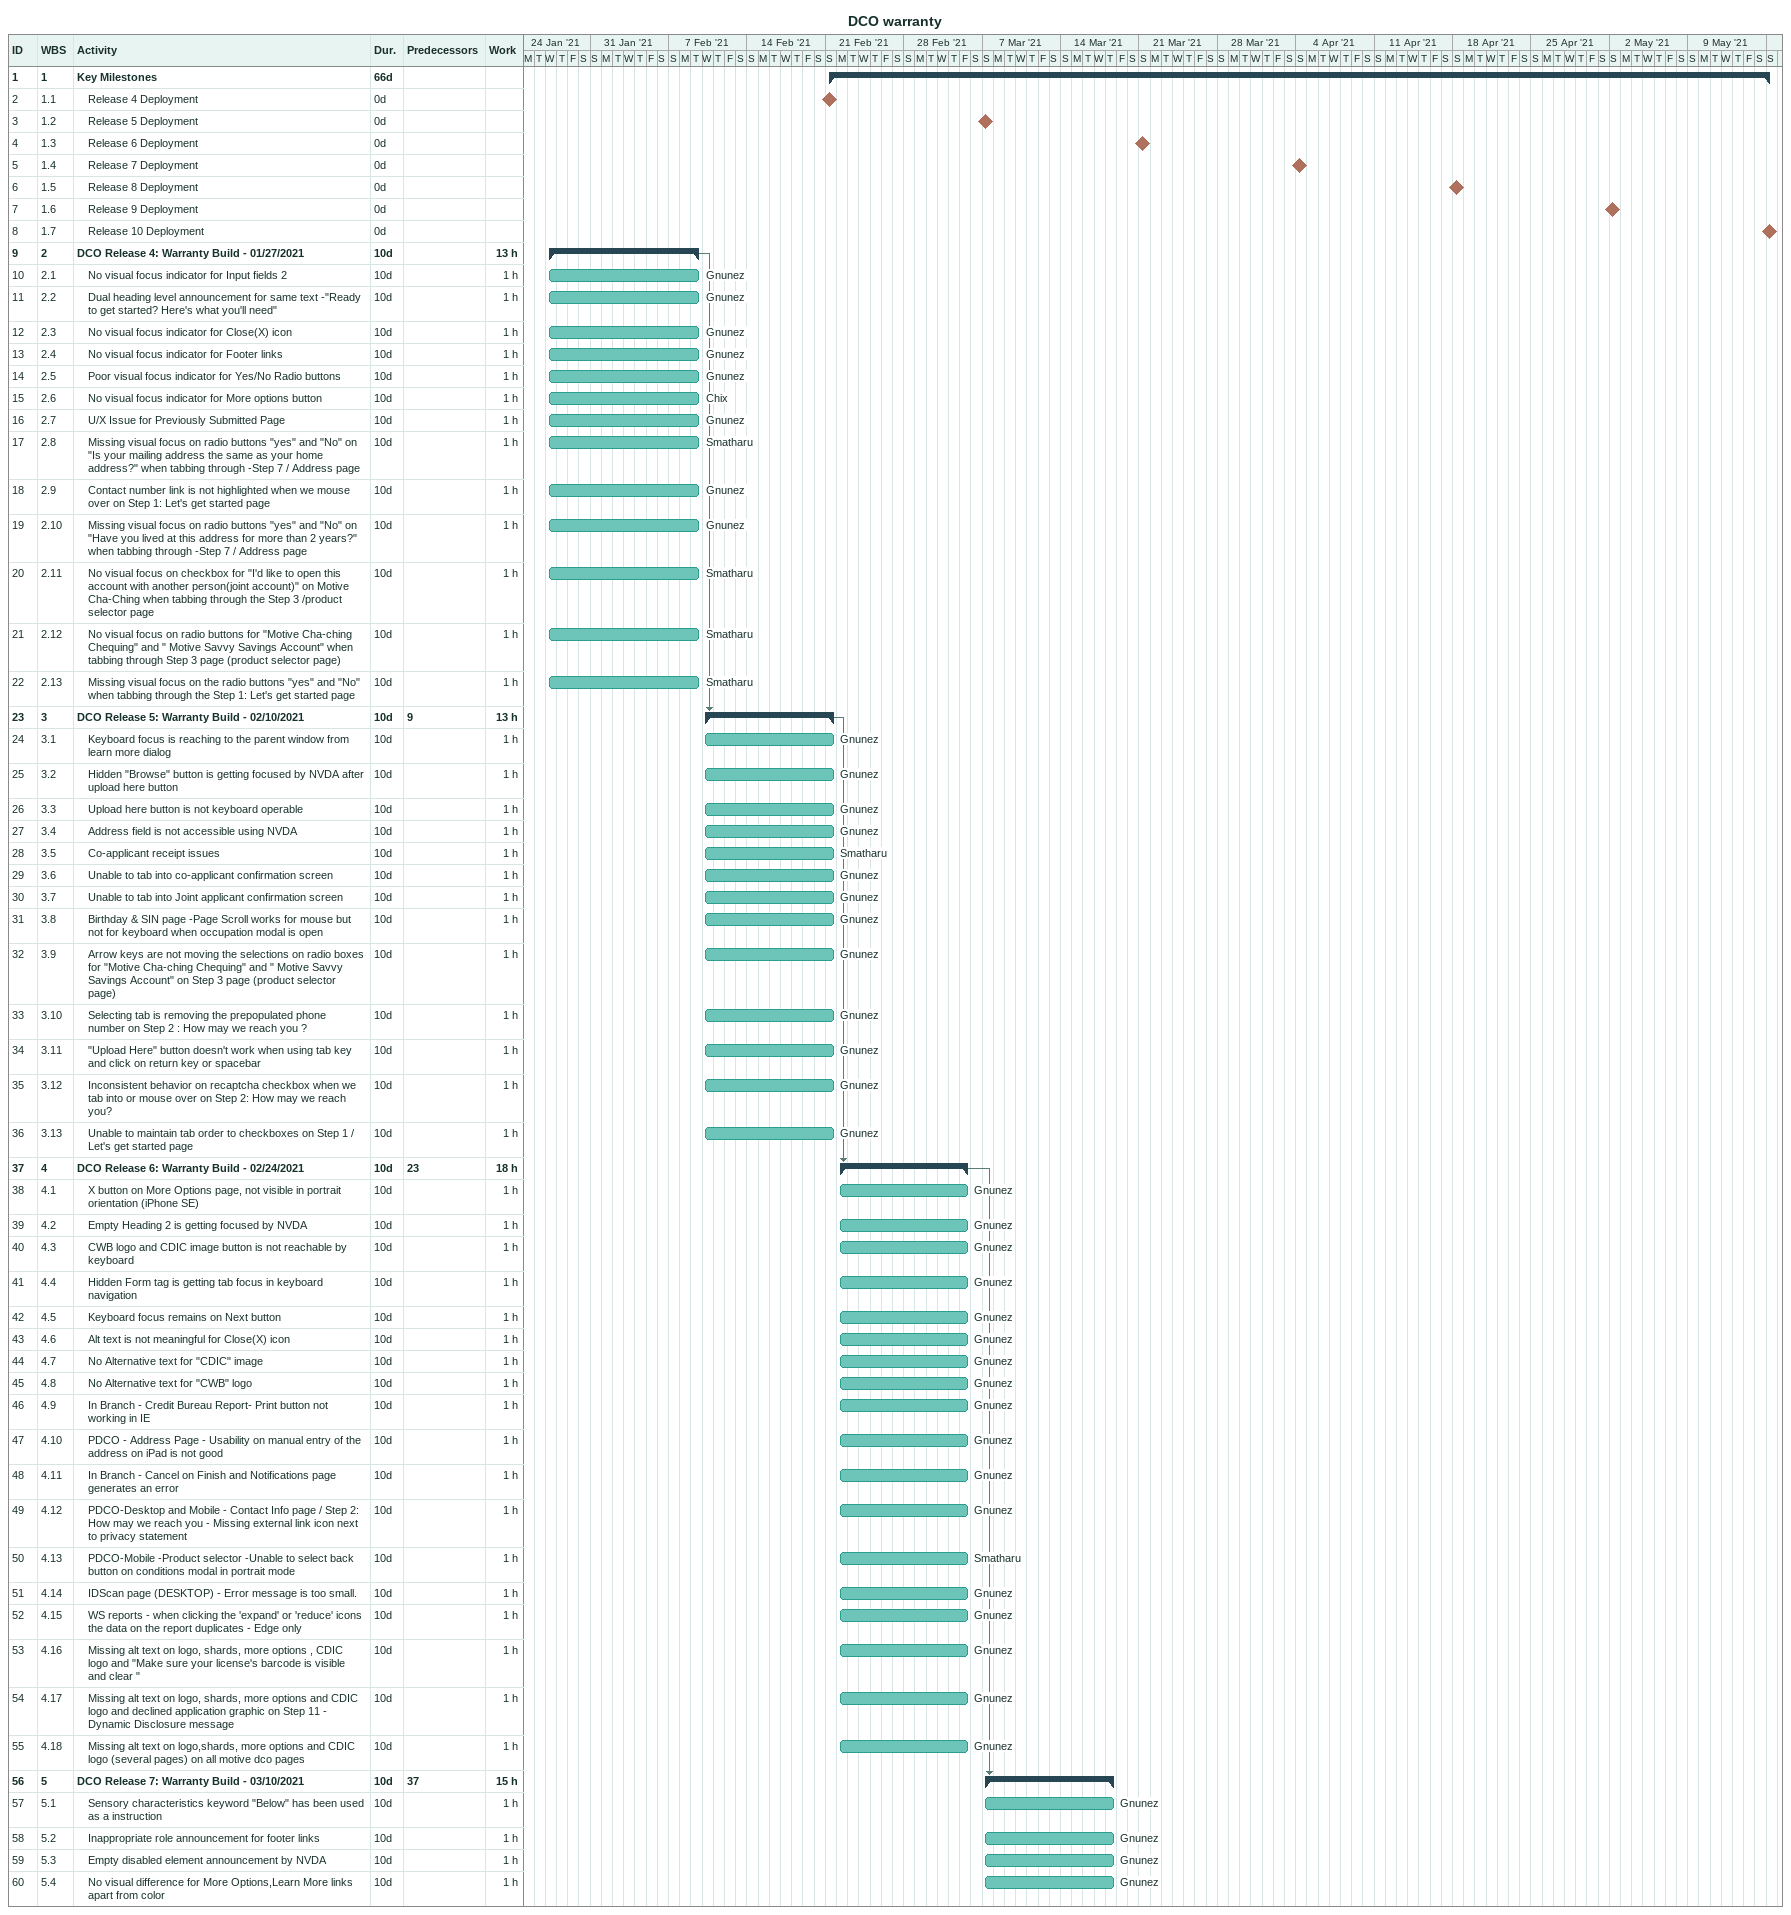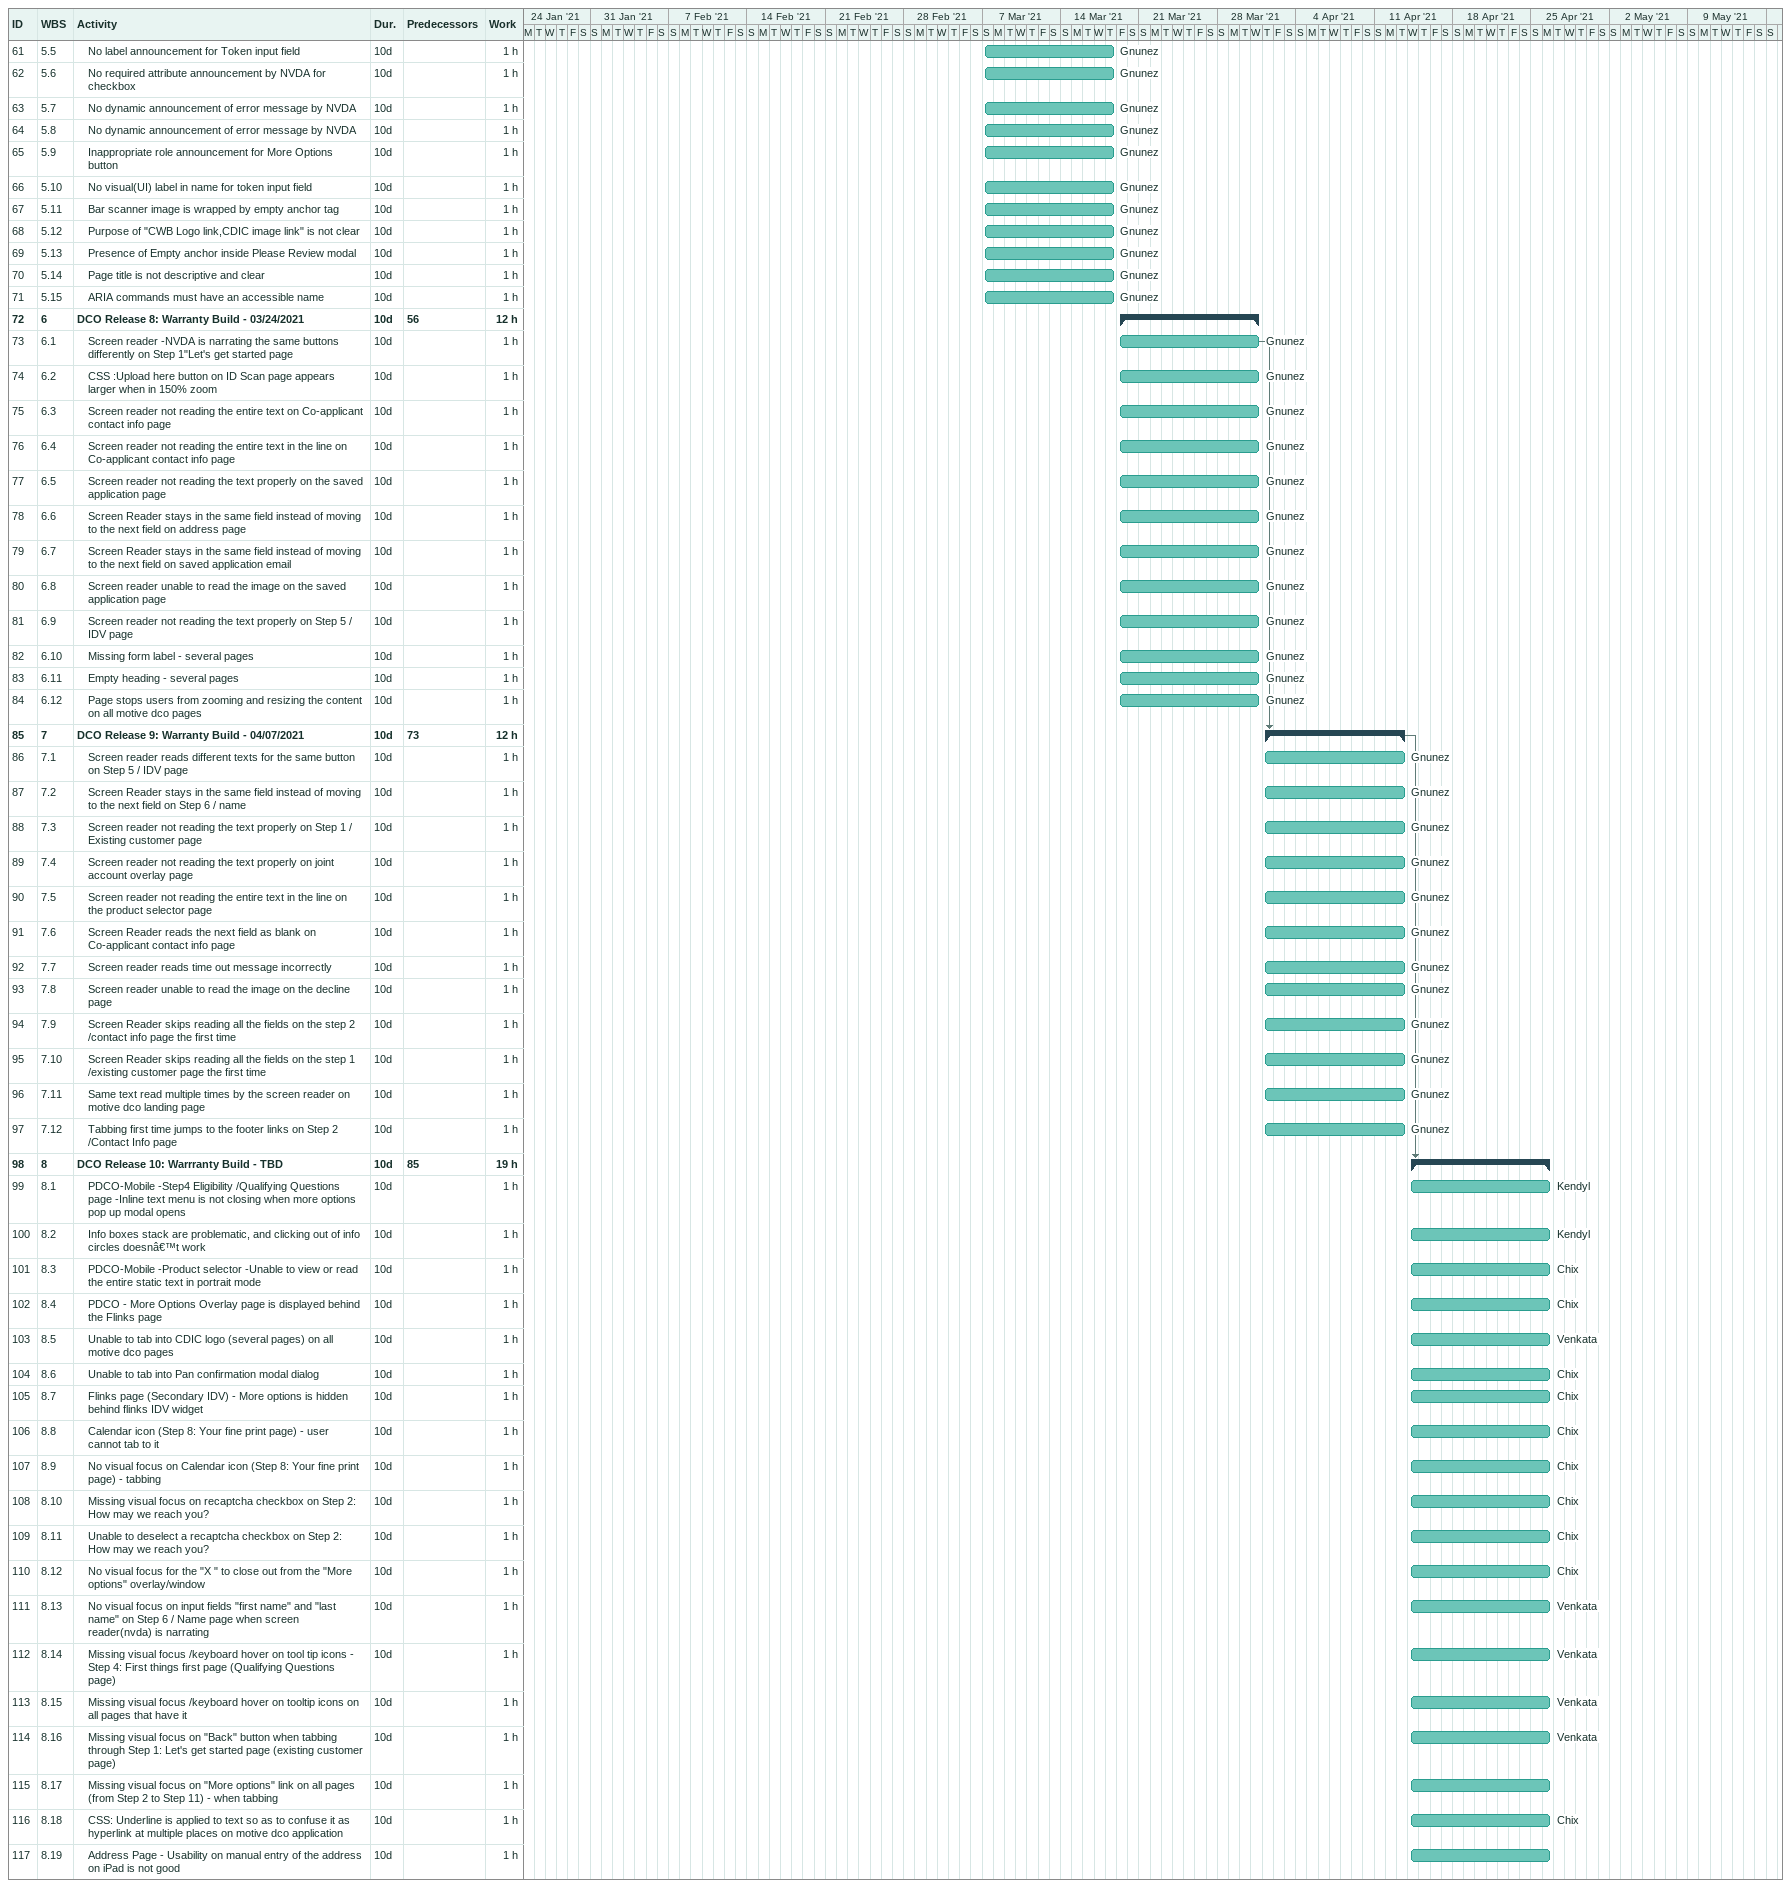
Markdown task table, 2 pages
DCO warranty

| ID | WBS | Task | Duration | Start | Finish | Predecessors | Resources | Work (h) |
|---|---|---|---|---|---|---|---|---|
| 1 | 1 | **Key Milestones** | 66d | 2021-02-21 | 2021-05-16 |  |  |  |
| 2 | 1.1 | Release 4 Deployment | 0d | 2021-02-21 | 2021-02-21 |  |  |  |
| 3 | 1.2 | Release 5 Deployment | 0d | 2021-03-07 | 2021-03-07 |  |  |  |
| 4 | 1.3 | Release 6 Deployment | 0d | 2021-03-21 | 2021-03-21 |  |  |  |
| 5 | 1.4 | Release 7 Deployment | 0d | 2021-04-04 | 2021-04-04 |  |  |  |
| 6 | 1.5 | Release 8 Deployment | 0d | 2021-04-18 | 2021-04-18 |  |  |  |
| 7 | 1.6 | Release 9 Deployment | 0d | 2021-05-02 | 2021-05-02 |  |  |  |
| 8 | 1.7 | Release 10 Deployment | 0d | 2021-05-16 | 2021-05-16 |  |  |  |
| 9 | 2 | **DCO Release 4: Warranty Build - 01/27/2021** | 10d | 2021-01-27 | 2021-02-09 |  |  | 13 |
| 10 | 2.1 | No visual focus indicator for Input fields 2 | 10d | 2021-01-27 | 2021-02-09 |  | Gnunez | 1 |
| 11 | 2.2 | Dual heading level announcement for same text -"Ready to get started? Here's what you'll need" | 10d | 2021-01-27 | 2021-02-09 |  | Gnunez | 1 |
| 12 | 2.3 | No visual focus indicator for Close(X) icon | 10d | 2021-01-27 | 2021-02-09 |  | Gnunez | 1 |
| 13 | 2.4 | No visual focus indicator for Footer links | 10d | 2021-01-27 | 2021-02-09 |  | Gnunez | 1 |
| 14 | 2.5 | Poor visual focus indicator for Yes/No Radio buttons | 10d | 2021-01-27 | 2021-02-09 |  | Gnunez | 1 |
| 15 | 2.6 | No visual focus indicator for More options button | 10d | 2021-01-27 | 2021-02-09 |  | Chix | 1 |
| 16 | 2.7 | U/X Issue for Previously Submitted Page | 10d | 2021-01-27 | 2021-02-09 |  | Gnunez | 1 |
| 17 | 2.8 | Missing visual focus on radio buttons "yes" and "No" on "Is your mailing address the same as your home address?" when tabbing through -Step 7 / Address page | 10d | 2021-01-27 | 2021-02-09 |  | Smatharu | 1 |
| 18 | 2.9 | Contact number link is not highlighted when we mouse over on Step 1: Let's get started page | 10d | 2021-01-27 | 2021-02-09 |  | Gnunez | 1 |
| 19 | 2.10 | Missing visual focus on radio buttons "yes" and "No" on "Have you lived at this address for more than 2 years?" when tabbing through -Step 7 / Address page | 10d | 2021-01-27 | 2021-02-09 |  | Gnunez | 1 |
| 20 | 2.11 | No visual focus on checkbox for "I'd like to open this account with another person(joint account)" on Motive Cha-Ching when tabbing through the Step 3 /product selector page | 10d | 2021-01-27 | 2021-02-09 |  | Smatharu | 1 |
| 21 | 2.12 | No visual focus on radio buttons for "Motive Cha-ching Chequing" and " Motive Savvy Savings Account" when tabbing through Step 3 page (product selector page) | 10d | 2021-01-27 | 2021-02-09 |  | Smatharu | 1 |
| 22 | 2.13 | Missing visual focus on the radio buttons "yes" and "No" when tabbing through the Step 1: Let's get started page | 10d | 2021-01-27 | 2021-02-09 |  | Smatharu | 1 |
| 23 | 3 | **DCO Release 5: Warranty Build - 02/10/2021** | 10d | 2021-02-10 | 2021-02-21 | 9 |  | 13 |
| 24 | 3.1 | Keyboard focus is reaching to the parent window from learn more dialog | 10d | 2021-02-10 | 2021-02-21 |  | Gnunez | 1 |
| 25 | 3.2 | Hidden "Browse" button is getting focused by NVDA after upload here button | 10d | 2021-02-10 | 2021-02-21 |  | Gnunez | 1 |
| 26 | 3.3 | Upload here button is not keyboard operable | 10d | 2021-02-10 | 2021-02-21 |  | Gnunez | 1 |
| 27 | 3.4 | Address field is not accessible using NVDA | 10d | 2021-02-10 | 2021-02-21 |  | Gnunez | 1 |
| 28 | 3.5 | Co-applicant receipt issues | 10d | 2021-02-10 | 2021-02-21 |  | Smatharu | 1 |
| 29 | 3.6 | Unable to tab into co-applicant confirmation screen | 10d | 2021-02-10 | 2021-02-21 |  | Gnunez | 1 |
| 30 | 3.7 | Unable to tab into Joint applicant confirmation screen | 10d | 2021-02-10 | 2021-02-21 |  | Gnunez | 1 |
| 31 | 3.8 | Birthday & SIN page -Page Scroll works for mouse but not for keyboard when occupation modal is open | 10d | 2021-02-10 | 2021-02-21 |  | Gnunez | 1 |
| 32 | 3.9 | Arrow keys are not moving the selections on radio boxes for "Motive Cha-ching Chequing" and " Motive Savvy Savings Account" on Step 3 page (product selector page) | 10d | 2021-02-10 | 2021-02-21 |  | Gnunez | 1 |
| 33 | 3.10 | Selecting tab is removing the prepopulated phone number on Step 2 : How may we reach you ? | 10d | 2021-02-10 | 2021-02-21 |  | Gnunez | 1 |
| 34 | 3.11 | "Upload Here" button doesn't work when using tab key and click on return key or spacebar | 10d | 2021-02-10 | 2021-02-21 |  | Gnunez | 1 |
| 35 | 3.12 | Inconsistent behavior on recaptcha checkbox when we tab into or mouse over on Step 2: How may we reach you? | 10d | 2021-02-10 | 2021-02-21 |  | Gnunez | 1 |
| 36 | 3.13 | Unable to maintain tab order to checkboxes on Step 1 / Let's get started page | 10d | 2021-02-10 | 2021-02-21 |  | Gnunez | 1 |
| 37 | 4 | **DCO Release 6: Warranty Build - 02/24/2021** | 10d | 2021-02-22 | 2021-03-05 | 23 |  | 18 |
| 38 | 4.1 | X button on More Options page, not visible in portrait orientation (iPhone SE) | 10d | 2021-02-22 | 2021-03-05 |  | Gnunez | 1 |
| 39 | 4.2 | Empty Heading 2 is getting focused by NVDA | 10d | 2021-02-22 | 2021-03-05 |  | Gnunez | 1 |
| 40 | 4.3 | CWB logo and CDIC image button is not reachable by keyboard | 10d | 2021-02-22 | 2021-03-05 |  | Gnunez | 1 |
| 41 | 4.4 | Hidden Form tag is getting tab focus in keyboard navigation | 10d | 2021-02-22 | 2021-03-05 |  | Gnunez | 1 |
| 42 | 4.5 | Keyboard focus remains on Next button | 10d | 2021-02-22 | 2021-03-05 |  | Gnunez | 1 |
| 43 | 4.6 | Alt text is not meaningful for Close(X) icon | 10d | 2021-02-22 | 2021-03-05 |  | Gnunez | 1 |
| 44 | 4.7 | No Alternative text for "CDIC" image | 10d | 2021-02-22 | 2021-03-05 |  | Gnunez | 1 |
| 45 | 4.8 | No Alternative text for "CWB" logo | 10d | 2021-02-22 | 2021-03-05 |  | Gnunez | 1 |
| 46 | 4.9 | In Branch - Credit Bureau Report- Print button not working in IE | 10d | 2021-02-22 | 2021-03-05 |  | Gnunez | 1 |
| 47 | 4.10 | PDCO - Address Page - Usability on manual entry of the address on iPad is not good | 10d | 2021-02-22 | 2021-03-05 |  | Gnunez | 1 |
| 48 | 4.11 | In Branch - Cancel on Finish and Notifications page generates an error | 10d | 2021-02-22 | 2021-03-05 |  | Gnunez | 1 |
| 49 | 4.12 | PDCO-Desktop and Mobile - Contact Info page / Step 2: How may we reach you - Missing external link icon next to privacy statement | 10d | 2021-02-22 | 2021-03-05 |  | Gnunez | 1 |
| 50 | 4.13 | PDCO-Mobile -Product selector -Unable to select back button on conditions modal in portrait mode | 10d | 2021-02-22 | 2021-03-05 |  | Smatharu | 1 |
| 51 | 4.14 | IDScan page (DESKTOP) - Error message is too small. | 10d | 2021-02-22 | 2021-03-05 |  | Gnunez | 1 |
| 52 | 4.15 | WS reports - when clicking the 'expand' or 'reduce' icons the data on the report duplicates - Edge only | 10d | 2021-02-22 | 2021-03-05 |  | Gnunez | 1 |
| 53 | 4.16 | Missing alt text on logo, shards, more options , CDIC logo and "Make sure your license's barcode is visible and clear " | 10d | 2021-02-22 | 2021-03-05 |  | Gnunez | 1 |
| 54 | 4.17 | Missing alt text on logo, shards, more options and CDIC logo and declined application graphic on Step 11 - Dynamic Disclosure message | 10d | 2021-02-22 | 2021-03-05 |  | Gnunez | 1 |
| 55 | 4.18 | Missing alt text on logo,shards, more options and CDIC logo (several pages) on all motive dco pages | 10d | 2021-02-22 | 2021-03-05 |  | Gnunez | 1 |
| 56 | 5 | **DCO Release 7: Warranty Build - 03/10/2021** | 10d | 2021-03-07 | 2021-03-18 | 37 |  | 15 |
| 57 | 5.1 | Sensory characteristics keyword "Below" has been used as a instruction | 10d | 2021-03-07 | 2021-03-18 |  | Gnunez | 1 |
| 58 | 5.2 | Inappropriate role announcement for footer links | 10d | 2021-03-07 | 2021-03-18 |  | Gnunez | 1 |
| 59 | 5.3 | Empty disabled element announcement by NVDA | 10d | 2021-03-07 | 2021-03-18 |  | Gnunez | 1 |
| 60 | 5.4 | No visual difference for More Options,Learn More links apart from color | 10d | 2021-03-07 | 2021-03-18 |  | Gnunez | 1 |
| 61 | 5.5 | No label announcement for Token input field | 10d | 2021-03-07 | 2021-03-18 |  | Gnunez | 1 |
| 62 | 5.6 | No required attribute announcement by NVDA for checkbox | 10d | 2021-03-07 | 2021-03-18 |  | Gnunez | 1 |
| 63 | 5.7 | No dynamic announcement of error message by NVDA | 10d | 2021-03-07 | 2021-03-18 |  | Gnunez | 1 |
| 64 | 5.8 | No dynamic announcement of error message by NVDA | 10d | 2021-03-07 | 2021-03-18 |  | Gnunez | 1 |
| 65 | 5.9 | Inappropriate role announcement for More Options button | 10d | 2021-03-07 | 2021-03-18 |  | Gnunez | 1 |
| 66 | 5.10 | No visual(UI) label in name for token input field | 10d | 2021-03-07 | 2021-03-18 |  | Gnunez | 1 |
| 67 | 5.11 | Bar scanner image is wrapped by empty anchor tag | 10d | 2021-03-07 | 2021-03-18 |  | Gnunez | 1 |
| 68 | 5.12 | Purpose of "CWB Logo link,CDIC image link" is not clear | 10d | 2021-03-07 | 2021-03-18 |  | Gnunez | 1 |
| 69 | 5.13 | Presence of Empty anchor inside Please Review modal | 10d | 2021-03-07 | 2021-03-18 |  | Gnunez | 1 |
| 70 | 5.14 | Page title is not descriptive and clear | 10d | 2021-03-07 | 2021-03-18 |  | Gnunez | 1 |
| 71 | 5.15 | ARIA commands must have an accessible name | 10d | 2021-03-07 | 2021-03-18 |  | Gnunez | 1 |
| 72 | 6 | **DCO Release 8: Warranty Build - 03/24/2021** | 10d | 2021-03-19 | 2021-03-31 | 56 |  | 12 |
| 73 | 6.1 | Screen reader -NVDA is narrating the same buttons differently on Step 1"Let's get started page | 10d | 2021-03-19 | 2021-03-31 |  | Gnunez | 1 |
| 74 | 6.2 | CSS :Upload here button on ID Scan page appears larger when in 150% zoom | 10d | 2021-03-19 | 2021-03-31 |  | Gnunez | 1 |
| 75 | 6.3 | Screen reader not reading the entire text on Co-applicant contact info page | 10d | 2021-03-19 | 2021-03-31 |  | Gnunez | 1 |
| 76 | 6.4 | Screen reader not reading the entire text in the line on Co-applicant contact info page | 10d | 2021-03-19 | 2021-03-31 |  | Gnunez | 1 |
| 77 | 6.5 | Screen reader not reading the text properly on the saved application page | 10d | 2021-03-19 | 2021-03-31 |  | Gnunez | 1 |
| 78 | 6.6 | Screen Reader stays in the same field instead of moving to the next field on address page | 10d | 2021-03-19 | 2021-03-31 |  | Gnunez | 1 |
| 79 | 6.7 | Screen Reader stays in the same field instead of moving to the next field on saved application email | 10d | 2021-03-19 | 2021-03-31 |  | Gnunez | 1 |
| 80 | 6.8 | Screen reader unable to read the image on the saved application page | 10d | 2021-03-19 | 2021-03-31 |  | Gnunez | 1 |
| 81 | 6.9 | Screen reader not reading the text properly on Step 5 / IDV page | 10d | 2021-03-19 | 2021-03-31 |  | Gnunez | 1 |
| 82 | 6.10 | Missing form label - several pages | 10d | 2021-03-19 | 2021-03-31 |  | Gnunez | 1 |
| 83 | 6.11 | Empty heading - several pages | 10d | 2021-03-19 | 2021-03-31 |  | Gnunez | 1 |
| 84 | 6.12 | Page stops users from zooming and resizing the content on all motive dco pages | 10d | 2021-03-19 | 2021-03-31 |  | Gnunez | 1 |
| 85 | 7 | **DCO Release 9: Warranty Build - 04/07/2021** | 10d | 2021-04-01 | 2021-04-13 | 73 |  | 12 |
| 86 | 7.1 | Screen reader reads different texts for the same button on Step 5 / IDV page | 10d | 2021-04-01 | 2021-04-13 |  | Gnunez | 1 |
| 87 | 7.2 | Screen Reader stays in the same field instead of moving to the next field on Step 6 / name | 10d | 2021-04-01 | 2021-04-13 |  | Gnunez | 1 |
| 88 | 7.3 | Screen reader not reading the text properly on Step 1 / Existing customer page | 10d | 2021-04-01 | 2021-04-13 |  | Gnunez | 1 |
| 89 | 7.4 | Screen reader not reading the text properly on joint account overlay page | 10d | 2021-04-01 | 2021-04-13 |  | Gnunez | 1 |
| 90 | 7.5 | Screen reader not reading the entire text in the line on the product selector page | 10d | 2021-04-01 | 2021-04-13 |  | Gnunez | 1 |
| 91 | 7.6 | Screen Reader reads the next field as blank on Co-applicant contact info page | 10d | 2021-04-01 | 2021-04-13 |  | Gnunez | 1 |
| 92 | 7.7 | Screen reader reads time out message incorrectly | 10d | 2021-04-01 | 2021-04-13 |  | Gnunez | 1 |
| 93 | 7.8 | Screen reader unable to read the image on the decline page | 10d | 2021-04-01 | 2021-04-13 |  | Gnunez | 1 |
| 94 | 7.9 | Screen Reader skips reading all the fields on the step 2 /contact info page the first time | 10d | 2021-04-01 | 2021-04-13 |  | Gnunez | 1 |
| 95 | 7.10 | Screen Reader skips reading all the fields on the step 1 /existing customer page the first time | 10d | 2021-04-01 | 2021-04-13 |  | Gnunez | 1 |
| 96 | 7.11 | Same text read multiple times by the screen reader on motive dco landing page | 10d | 2021-04-01 | 2021-04-13 |  | Gnunez | 1 |
| 97 | 7.12 | Tabbing first time jumps to the footer links on Step 2 /Contact Info page | 10d | 2021-04-01 | 2021-04-13 |  | Gnunez | 1 |
| 98 | 8 | **DCO Release 10: Warrranty Build - TBD** | 10d | 2021-04-14 | 2021-04-26 | 85 |  | 19 |
| 99 | 8.1 | PDCO-Mobile -Step4 Eligibility /Qualifying Questions page -Inline text menu is not closing when more options pop up modal opens | 10d | 2021-04-14 | 2021-04-26 |  | Kendyl | 1 |
| 100 | 8.2 | Info boxes stack are problematic, and clicking out of info circles doesnâ€™t work | 10d | 2021-04-14 | 2021-04-26 |  | Kendyl | 1 |
| 101 | 8.3 | PDCO-Mobile -Product selector -Unable to view or read the entire static text in portrait mode | 10d | 2021-04-14 | 2021-04-26 |  | Chix | 1 |
| 102 | 8.4 | PDCO - More Options Overlay page is displayed behind the Flinks page | 10d | 2021-04-14 | 2021-04-26 |  | Chix | 1 |
| 103 | 8.5 | Unable to tab into CDIC logo (several pages) on all motive dco pages | 10d | 2021-04-14 | 2021-04-26 |  | Venkata | 1 |
| 104 | 8.6 | Unable to tab into Pan confirmation modal dialog | 10d | 2021-04-14 | 2021-04-26 |  | Chix | 1 |
| 105 | 8.7 | Flinks page (Secondary IDV) - More options is hidden behind flinks IDV widget | 10d | 2021-04-14 | 2021-04-26 |  | Chix | 1 |
| 106 | 8.8 | Calendar icon (Step 8: Your fine print page) - user cannot tab to it | 10d | 2021-04-14 | 2021-04-26 |  | Chix | 1 |
| 107 | 8.9 | No visual focus on Calendar icon (Step 8: Your fine print page) - tabbing | 10d | 2021-04-14 | 2021-04-26 |  | Chix | 1 |
| 108 | 8.10 | Missing visual focus on recaptcha checkbox on Step 2: How may we reach you? | 10d | 2021-04-14 | 2021-04-26 |  | Chix | 1 |
| 109 | 8.11 | Unable to deselect a recaptcha checkbox on Step 2: How may we reach you? | 10d | 2021-04-14 | 2021-04-26 |  | Chix | 1 |
| 110 | 8.12 | No visual focus for the "X " to close out from the "More options" overlay/window | 10d | 2021-04-14 | 2021-04-26 |  | Chix | 1 |
| 111 | 8.13 | No visual focus on input fields "first name" and "last name" on Step 6 / Name page when screen reader(nvda) is narrating | 10d | 2021-04-14 | 2021-04-26 |  | Venkata | 1 |
| 112 | 8.14 | Missing visual focus /keyboard hover on tool tip icons - Step 4: First things first page (Qualifying Questions page) | 10d | 2021-04-14 | 2021-04-26 |  | Venkata | 1 |
| 113 | 8.15 | Missing visual focus /keyboard hover on tooltip icons on all pages that have it | 10d | 2021-04-14 | 2021-04-26 |  | Venkata | 1 |
| 114 | 8.16 | Missing visual focus on "Back" button when tabbing through Step 1: Let's get started page (existing customer page) | 10d | 2021-04-14 | 2021-04-26 |  | Venkata | 1 |
| 115 | 8.17 | Missing visual focus on "More options" link on all pages (from Step 2 to Step 11) - when tabbing | 10d | 2021-04-14 | 2021-04-26 |  |  | 1 |
| 116 | 8.18 | CSS: Underline is applied to text so as to confuse it as hyperlink at multiple places on motive dco application | 10d | 2021-04-14 | 2021-04-26 |  | Chix | 1 |
| 117 | 8.19 | Address Page - Usability on manual entry of the address on iPad is not good | 10d | 2021-04-14 | 2021-04-26 |  |  | 1 |
